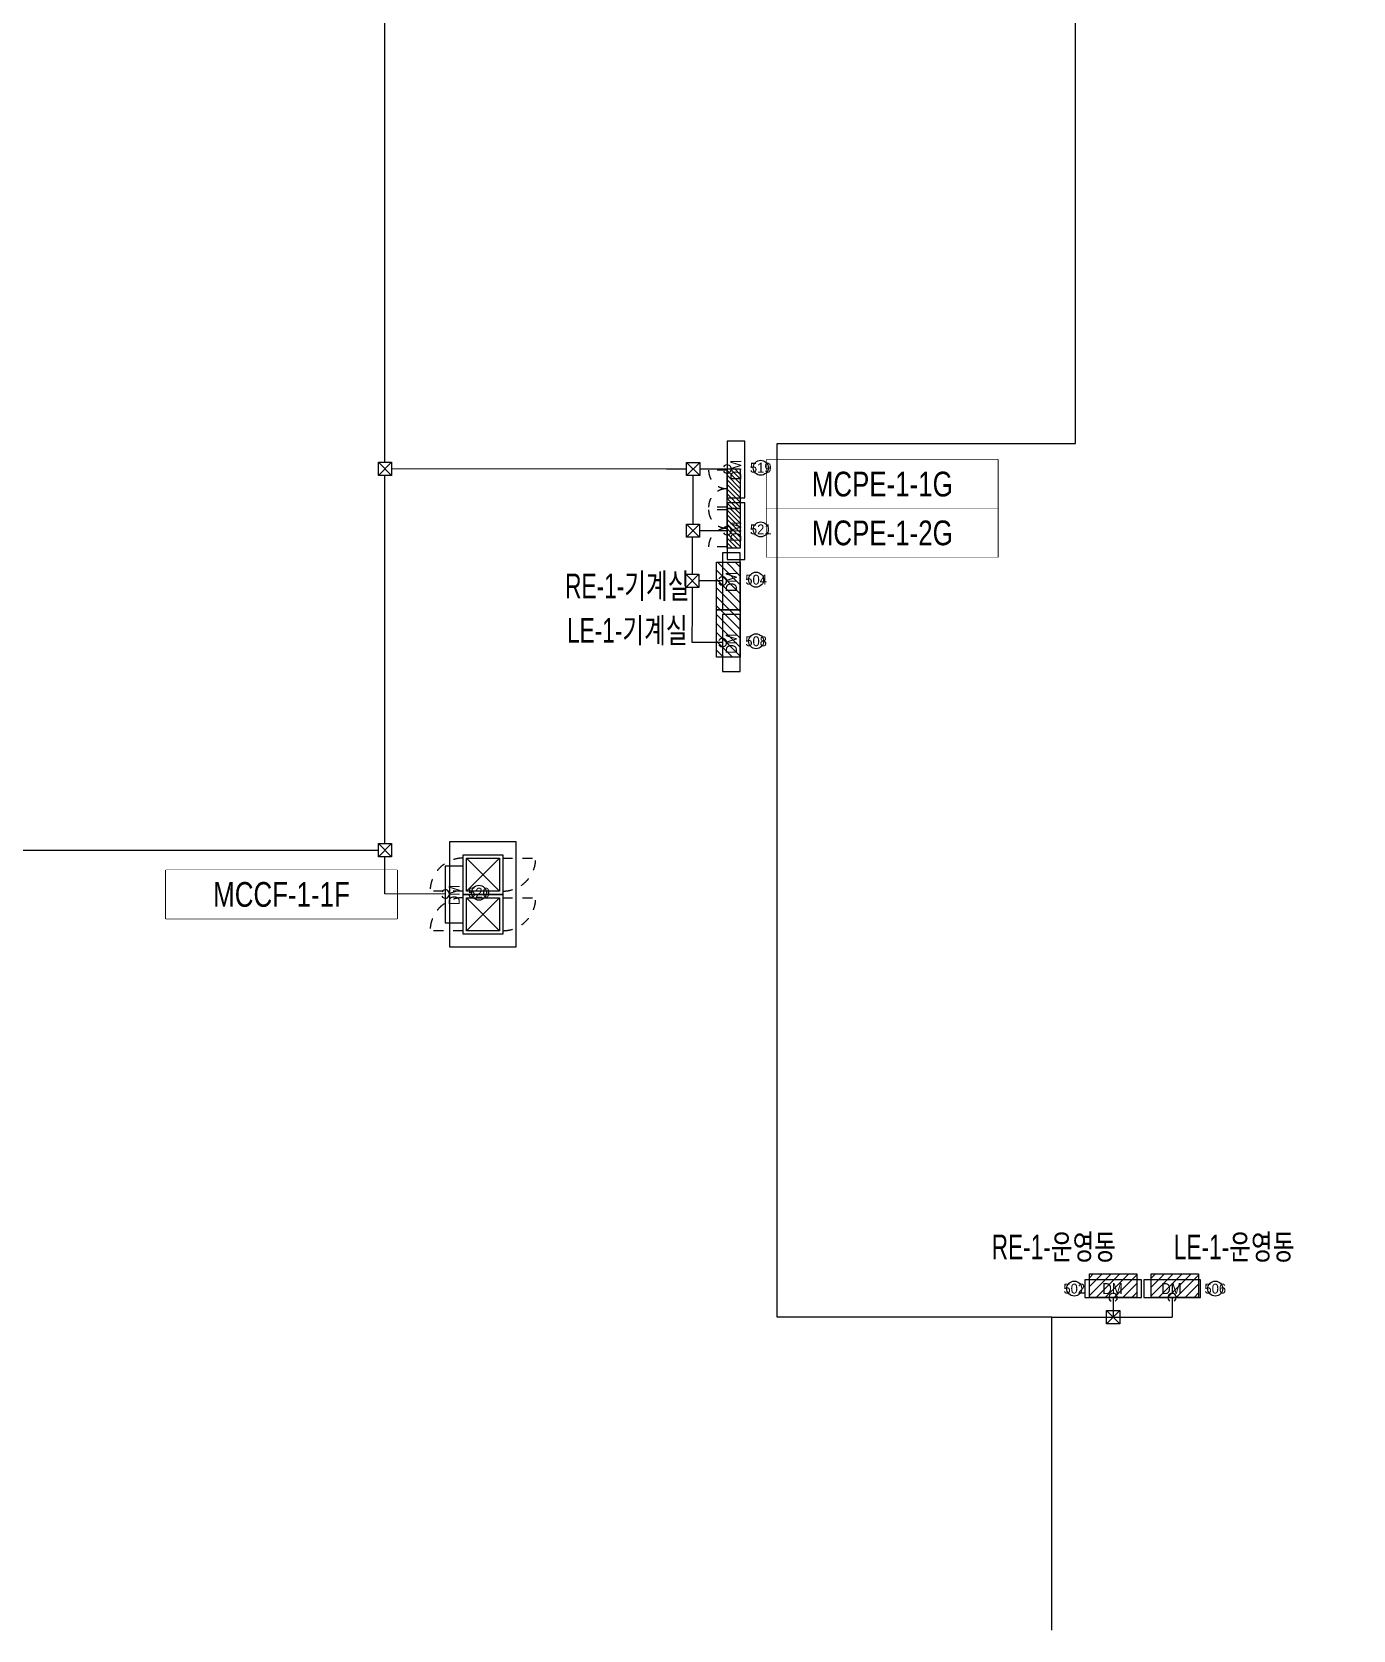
# Model space of a CAD drawing. Header units: millimetres. Extents: x 89450 to 753248, y -530175 to 1209785.
# Drawn here: x 313416 to 333436, y -348850 to -324627 of the extents above; entities that cross this region are included whole.
import ezdxf
from ezdxf.enums import TextEntityAlignment as Align

# ---------------------------------------------------------------- set-up
doc = ezdxf.new("R2010")
doc.units = ezdxf.units.MM
doc.header["$LTSCALE"] = 150
doc.linetypes.add('CONTINOUS', pattern=[0])
doc.linetypes.add('D1', pattern=[3, 1, -1, 1])
for name, color, linetype in [('------01 Distribution Panel', 3, 'Continuous'), ('------01 Motor Control Panel or Center', 4, 'Continuous'), ('------01 Motor Control Panel or Center_Fire', 232, 'Continuous'), ('-----29 Indicator', 1, 'Continuous'), ('-----99 EPMS CABLE DUCT', 4, 'Continuous'), ('-----99 EPMS CONDUIT', 4, 'Continuous'), ('-----99 EPMS DEVICE', 3, 'Continuous')]:
    doc.layers.add(name, color=color, linetype=linetype)
doc.styles.add('ELEC', font='')
doc.styles.get('ELEC').set_extended_font_data('Dotum')

# ---------------------------------------------------------------- blocks, each defined once
blk = doc.blocks.new('A02')
h = blk.add_hatch()
h.set_pattern_fill('ANSI31', color=161, scale=25, style=0)
h.set_pattern_definition([(45, (-2000, -19200), (-56.1266, 56.1266), [])])
h.paths.add_polyline_path([(-300, 300), (-300, 0), (300, 0), (300, 300)])
at = {"color": 161}
blk.add_lwpolyline([(300, 0), (-300, 0), (-300, 300), (300, 300)], close=True, dxfattribs=at)
blk = doc.blocks.new('PNL3')
at = {"color": 161, "linetype": 'D1'}
for p, q in [((-200, 280), (-480, 280)), ((-200, -280), (-480, -280))]:
    blk.add_line(p, q, dxfattribs=at)
at = {"color": 161}
for p, q in [((-200, 276), (0, 76)), ((-153, 300), (0, 147)), ((-83, 300), (0, 217)), ((-200, 205), (0, 5)), ((-200, 135), (0, -65)), ((-200, 64), (0, -136)), ((-200, -7), (0, -207)), ((-200, -78), (0, -278)), ((-200, -148), (-48, -300)), ((-200, -219), (-119, -300))]:
    blk.add_line(p, q, dxfattribs=at)
blk.add_lwpolyline([(0, -300), (-200, -300), (-200, 300), (0, 300)], close=True, dxfattribs=at)
at = {"color": 161, "linetype": 'D1'}
for centre, start, end in [((-200, 280), 180, 270), ((-200, -280), 90, 180)]:
    blk.add_arc(centre, 280, start, end, dxfattribs=at)
blk = doc.blocks.new('A06')
at = {"color": 161}
for p, q in [((-250, 250), (250, -250)), ((250, 250), (-250, -250))]:
    blk.add_line(p, q, dxfattribs=at)
at = {"color": 161, "linetype": 'D1'}
for p, q in [((300, 250), (800, 250)), ((-300, -250), (-800, -250))]:
    blk.add_line(p, q, dxfattribs=at)
at = {"color": 161}
for points in [[(-300, 300), (300, 300), (300, -300), (-300, -300)], [(-250, 250), (250, 250), (250, -250), (-250, -250)]]:
    blk.add_lwpolyline(points, close=True, dxfattribs=at)
at = {"color": 161, "linetype": 'D1'}
for centre, start, end in [((-300, -250), 90, 180), ((300, 250), 270, 0)]:
    blk.add_arc(centre, 500, start, end, dxfattribs=at)

msp = doc.modelspace()

# ---------------------------------------------------------------- linework, layer by layer
at = {"layer": '------01 Motor Control Panel or Center', "linetype": 'CONTINOUS', "elevation": 0}
msp.add_lwpolyline([(328053, -331110), (328053, -331850), (324550, -331850), (324550, -331110)], close=True, dxfattribs=at)
at = {"layer": '------01 Motor Control Panel or Center_Fire', "linetype": 'CONTINOUS', "elevation": 0}
msp.add_lwpolyline([(318950, -337330), (318950, -338070), (315447, -338070), (315447, -337330)], close=True, dxfattribs=at)
at = {"layer": '-----29 Indicator'}
for centre in [(324390, -332929), (324390, -333863), (320190, -337674), (329211, -343675), (331348, -343675)]:
    msp.add_circle(centre, 114, dxfattribs=at)
at = {"layer": '-----99 EPMS CABLE DUCT'}
for p, q in [((323434, -332086, 0), (323435, -331352, 0)), ((329800, -343810), (329800, -344107)), ((330694, -343810), (330694, -344107)), ((329700, -344007), (329900, -344207)), ((329700, -344207), (329900, -344007))]:
    msp.add_line(p, q, dxfattribs=at)
at = {"layer": '-----99 EPMS CABLE DUCT', "elevation": 0}
msp.add_lwpolyline([(328873, -348850), (328873, -344107), (330694, -344107)], dxfattribs=at)
msp.add_lwpolyline([(329700, -344007), (329900, -344007), (329900, -344207), (329700, -344207)], close=True, dxfattribs=at)
at = {"layer": '-----99 EPMS CONDUIT'}
for p, q in [((318765, -331148), (318765, -319279)), ((318865, -331148), (318665, -331348)), ((318665, -331148), (318865, -331348)), ((318765, -336929), (318765, -331348)), ((323535, -331152, 0), (323335, -331352, 0)), ((323335, -331152, 0), (323535, -331352, 0)), ((323534, -332086, 0), (323334, -332286, 0)), ((323334, -332086, 0), (323534, -332286, 0)), ((318865, -336929, 0), (318665, -337129, 0)), ((318665, -336929, 0), (318865, -337129, 0))]:
    msp.add_line(p, q, dxfattribs=at)
at = {"layer": '-----99 EPMS CONDUIT', "elevation": 0}
for points in [[(318665, -331148), (318865, -331148), (318865, -331348), (318665, -331348)], [(323335, -331152), (323535, -331152), (323535, -331352), (323335, -331352)], [(323334, -332086), (323534, -332086), (323534, -332286), (323334, -332286)], [(318665, -336929), (318865, -336929), (318865, -337129), (318665, -337129)]]:
    msp.add_lwpolyline(points, close=True, dxfattribs=at)
msp.add_lwpolyline([(293157, -333065), (285116, -333065), (285116, -337029), (318665, -337029)], dxfattribs=at)
at = {"layer": '-----99 EPMS CONDUIT'}
for points in [[(323335, -331252, 0), (323034, -331252, 0), (318865, -331248, 0)], [(323950, -331253, 0), (323535, -331252, 0)], [(323950, -332187, 0), (323534, -332187, 0)]]:
    msp.add_polyline3d(points, dxfattribs=at)
for centre, start, end in [((323950, -331253, 0), 210, 150), ((323950, -332187, 0), 210, 150), ((323880, -332949), 210, 150), ((323880, -333883), 210, 150), ((319680, -337694), 210, 150), ((329800, -343810), 300, 240), ((330694, -343810), 300, 240)]:
    msp.add_arc(centre, 63.8, start, end, dxfattribs=at)
at = {"layer": '-----99 EPMS DEVICE', "color": 2, "elevation": 0}
for points in [[(323950, -330829), (323950, -331689), (324220, -331689), (324220, -330829)], [(323950, -331763), (323950, -332624), (324220, -332624), (324220, -331763)], [(323880, -332525), (323880, -333385), (324150, -333385), (324150, -332525)], [(323880, -333459), (323880, -334319), (324150, -334319), (324150, -333459)], [(319680, -337270), (319680, -338130), (319950, -338130), (319950, -337270)], [(330230, -343540), (329370, -343540), (329370, -343810), (330230, -343810)], [(331124, -343540), (330264, -343540), (330264, -343810), (331124, -343810)]]:
    msp.add_lwpolyline(points, close=True, dxfattribs=at)
at = {"elevation": 0}
msp.add_lwpolyline([(319750, -338500), (319750, -336900), (320750, -336900), (320750, -338500)], close=True, dxfattribs=at)

# ---------------------------------------------------------------- block references
at = {"layer": '------01 Distribution Panel', "xscale": 1.2, "yscale": 1.2, "zscale": 1.2}
for p, rotation in [((324150, -333025), 89.99999999999999), ((324150, -333745), 89.99999999999999), ((329800, -343450), 180), ((330736, -343450), 180)]:
    msp.add_blockref('A02', p, dxfattribs=dict(at, rotation=rotation))
at = {"layer": '------01 Motor Control Panel or Center'}
for name, p in [('PNL3', (324150, -331550, 0)), ('PNL3', (324150, -331550, 0)), ('PNL3', (324150, -332150, 0)), ('PNL3', (324150, -332150, 0)), ('A06', (320250, -337400)), ('A06', (320250, -337400)), ('A06', (320250, -338000)), ('A06', (320250, -338000))]:
    msp.add_blockref(name, p, dxfattribs=at)

# ---------------------------------------------------------------- texts
at = {"layer": '-----29 Indicator', "style": 'ELEC'}
for s, p in [('504', (324390, -332929)), ('508', (324390, -333863)), ('520', (320190, -337674))]:
    msp.add_text(s, height=150, rotation=360, dxfattribs=at).set_placement(p, align=Align.MIDDLE_CENTER)
for s, p in [('502', (329211, -343675)), ('506', (331348, -343675))]:
    msp.add_text(s, height=150, dxfattribs=at).set_placement(p, align=Align.MIDDLE_CENTER)
at = {"layer": '-----99 EPMS DEVICE', "color": 2, "style": 'ELEC', "width": 0.9}
for p in [(324084, -331269, 0), (324084, -332203, 0), (324015, -332964), (324015, -333899), (319815, -337709)]:
    msp.add_text('DM', height=168, rotation=90, dxfattribs=at).set_placement(p, align=Align.MIDDLE)
for p in [(329791, -343675), (330684, -343675)]:
    msp.add_text('DM', height=168, dxfattribs=at).set_placement(p, align=Align.MIDDLE)

# ---------------------------------------------------------------- wipeouts: each hides what was drawn before it
at = {"color": 1}
for points in [[(321335, -333288), (323540, -333288), (323540, -332763), (321335, -332763)], [(321335, -333962), (323540, -333962), (323540, -333437), (321335, -333437)], [(327644, -343306), (330160, -343306), (330160, -342781), (327644, -342781)], [(330376, -343306), (332892, -343306), (332892, -342781), (330376, -342781)]]:
    msp.add_wipeout(points, dxfattribs=at).dxf.layer = '------01 Distribution Panel'

# ---------------------------------------------------------------- next in the draw order: linework, layer by layer
at = {"layer": '-----99 EPMS CABLE DUCT'}
for p, q in [((323424, -332848), (323425, -332286)), ((323423, -333882), (323424, -333048))]:
    msp.add_line(p, q, dxfattribs=at)
at = {"layer": '-----99 EPMS CONDUIT'}
for p, q in [((323524, -332848), (323324, -333048)), ((323324, -332848), (323524, -333048))]:
    msp.add_line(p, q, dxfattribs=at)
at = {"layer": '-----99 EPMS CONDUIT', "elevation": 0}
msp.add_lwpolyline([(323324, -332848), (323524, -332848), (323524, -333048), (323324, -333048)], close=True, dxfattribs=at)
at = {"layer": '-----99 EPMS CONDUIT'}
for points in [[(323880, -332949, 0), (323524, -332948, 0)], [(323880, -333883, 0), (323423, -333882, 0)]]:
    msp.add_polyline3d(points, dxfattribs=at)

# ---------------------------------------------------------------- next in the draw order: texts
at = {"layer": '------01 Distribution Panel', "style": 'ELEC', "width": 0.7}
for s, p in [('RE-1-기계실', (322438, -333025)), ('LE-1-기계실', (322438, -333699)), ('RE-1-운영동', (328902, -343043)), ('LE-1-운영동', (331634, -343043))]:
    msp.add_text(s, height=375, dxfattribs=at).set_placement(p, align=Align.MIDDLE_CENTER)

# ---------------------------------------------------------------- next in the draw order: wipeouts: each hides what was drawn before it
at = {"color": 1}
msp.add_wipeout([(324550, -331110), (328053, -331110), (328053, -331850), (324550, -331850)], dxfattribs=at).translate(0, 0, 0).dxf.layer = '------01 Motor Control Panel or Center'
msp.add_wipeout([(315447, -337330), (318950, -337330), (318950, -338070), (315447, -338070)]).dxf.layer = '------01 Motor Control Panel or Center_Fire'

# ---------------------------------------------------------------- next in the draw order: linework, layer by layer
at = {"layer": '------01 Motor Control Panel or Center', "linetype": 'CONTINOUS', "elevation": 0}
msp.add_lwpolyline([(328053, -331850), (328053, -332590), (324550, -332590), (324550, -331850)], close=True, dxfattribs=at)
at = {"layer": '------01 Motor Control Panel or Center_Fire', "linetype": 'CONTINOUS', "elevation": 0}
msp.add_lwpolyline([(318950, -337330), (318950, -338070), (315447, -338070), (315447, -337330)], close=True, dxfattribs=at)

# ---------------------------------------------------------------- next in the draw order: texts
at = {"layer": '------01 Motor Control Panel or Center', "linetype": 'CONTINOUS', "style": 'ELEC', "width": 0.8}
msp.add_text('MCPE-1-1G', height=375, dxfattribs=at).set_placement((326302, -331480, 0), align=Align.MIDDLE)
at = {"layer": '------01 Motor Control Panel or Center_Fire', "linetype": 'CONTINOUS', "style": 'ELEC', "width": 0.8}
msp.add_text('MCCF-1-1F', height=375, dxfattribs=at).set_placement((317198, -337700), align=Align.MIDDLE)

# ---------------------------------------------------------------- next in the draw order: wipeouts: each hides what was drawn before it
at = {"color": 1}
msp.add_wipeout([(324550, -331850), (328053, -331850), (328053, -332590), (324550, -332590)], dxfattribs=at).translate(0, 0, 0).dxf.layer = '------01 Motor Control Panel or Center'
msp.add_wipeout([(315447, -337330), (318950, -337330), (318950, -338070), (315447, -338070)]).dxf.layer = '------01 Motor Control Panel or Center_Fire'

# ---------------------------------------------------------------- next in the draw order: linework, layer by layer
at = {"layer": '------01 Motor Control Panel or Center', "linetype": 'CONTINOUS', "elevation": 0}
msp.add_lwpolyline([(328053, -331110), (328053, -331850), (324550, -331850), (324550, -331110)], close=True, dxfattribs=at)
at = {"layer": '-----99 EPMS CONDUIT'}
msp.add_line((318765, -337692), (318765, -337129), dxfattribs=at)
msp.add_polyline3d([(319680, -337694, 0), (318765, -337692, 0)], dxfattribs=at)

# ---------------------------------------------------------------- next in the draw order: texts
at = {"layer": '------01 Motor Control Panel or Center', "linetype": 'CONTINOUS', "style": 'ELEC', "width": 0.8}
msp.add_text('MCPE-1-2G', height=375, dxfattribs=at).set_placement((326302, -332220, 0), align=Align.MIDDLE)
at = {"layer": '------01 Motor Control Panel or Center_Fire', "linetype": 'CONTINOUS', "style": 'ELEC', "width": 0.8}
msp.add_text('MCCF-1-1F', height=375, dxfattribs=at).set_placement((317198, -337700), align=Align.MIDDLE)

# ---------------------------------------------------------------- next in the draw order: wipeouts: each hides what was drawn before it
at = {"color": 1}
msp.add_wipeout([(324550, -331110), (328053, -331110), (328053, -331850), (324550, -331850)], dxfattribs=at).translate(0, 0, 0).dxf.layer = '------01 Motor Control Panel or Center'

# ---------------------------------------------------------------- next in the draw order: linework, layer by layer
at = {"layer": '------01 Motor Control Panel or Center', "linetype": 'CONTINOUS', "elevation": 0}
msp.add_lwpolyline([(328053, -331850), (328053, -332590), (324550, -332590), (324550, -331850)], close=True, dxfattribs=at)
at = {"layer": '-----29 Indicator'}
msp.add_circle((324460, -331233, 0), 114, dxfattribs=at)

# ---------------------------------------------------------------- next in the draw order: texts
at = {"layer": '------01 Motor Control Panel or Center', "linetype": 'CONTINOUS', "style": 'ELEC', "width": 0.8}
msp.add_text('MCPE-1-1G', height=375, dxfattribs=at).set_placement((326302, -331480, 0), align=Align.MIDDLE)
at = {"layer": '-----29 Indicator', "style": 'ELEC'}
msp.add_text('519', height=150, rotation=360, dxfattribs=at).set_placement((324460, -331233, 0), align=Align.MIDDLE_CENTER)

# ---------------------------------------------------------------- next in the draw order: wipeouts: each hides what was drawn before it
at = {"color": 1}
msp.add_wipeout([(324550, -331850), (328053, -331850), (328053, -332590), (324550, -332590)], dxfattribs=at).translate(0, 0, 0).dxf.layer = '------01 Motor Control Panel or Center'

# ---------------------------------------------------------------- next in the draw order: linework, layer by layer
at = {"layer": '-----29 Indicator'}
msp.add_circle((324460, -332167, 0), 114, dxfattribs=at)
at = {"layer": '-----99 EPMS CABLE DUCT', "elevation": 0}
msp.add_lwpolyline([(328873, -344107), (324711, -344107), (324711, -330867), (329230, -330867), (329230, -324410), (333436, -324410), (333436, -318350)], dxfattribs=at)

# ---------------------------------------------------------------- next in the draw order: texts
at = {"layer": '------01 Motor Control Panel or Center', "linetype": 'CONTINOUS', "style": 'ELEC', "width": 0.8}
msp.add_text('MCPE-1-2G', height=375, dxfattribs=at).set_placement((326302, -332220, 0), align=Align.MIDDLE)
at = {"layer": '-----29 Indicator', "style": 'ELEC'}
msp.add_text('521', height=150, rotation=360, dxfattribs=at).set_placement((324460, -332167, 0), align=Align.MIDDLE_CENTER)

doc.saveas('drawing.dxf')
